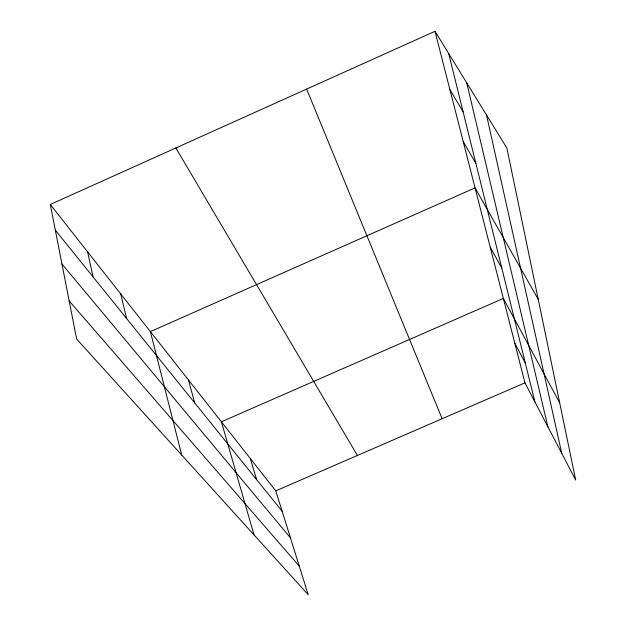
<?xml version="1.0" encoding="UTF-8"?>
<svg xmlns="http://www.w3.org/2000/svg" width="626" height="626" viewBox="0 0 626 626"><rect width="100%" height="100%" fill="white"/><g stroke="black" fill="none" stroke-linecap="round" stroke-linejoin="round"><path stroke-width="0.94" d="M50.299 204.483L275.776 490.854L308.188 594.7L76.646 339.042L50.299 204.483L434.992 31.3L506.888 148.088L575.701 480.079L524.948 382.838L434.992 31.3M275.776 490.854L524.948 382.838M69.196 300.973L299.275 566.154M61.958 264.008L290.433 537.82M55.323 230.133L282.162 511.301M449.938 89.714L463.107 111.811M175.843 147.963L357.423 455.462M463.201 141.554L475.877 163.409M538.235 299.338L475.056 187.878L150.396 331.616L181.728 455.071M490.221 247.129L501.802 268.116M559.691 402.839L503.351 298.438L221.401 421.791L254.023 534.894M514.83 343.291L525.3 363.049M306.63 89.088L442.136 418.739M250.283 458.475L256.683 479.727M188.418 379.904L194.694 402.886M448.678 53.531L534.933 401.97M120.732 293.93L126.554 318.431M466.761 82.906L547.891 426.799M486.519 115.004L561.741 453.334M87.585 251.832L93.071 276.927"/></g></svg>
